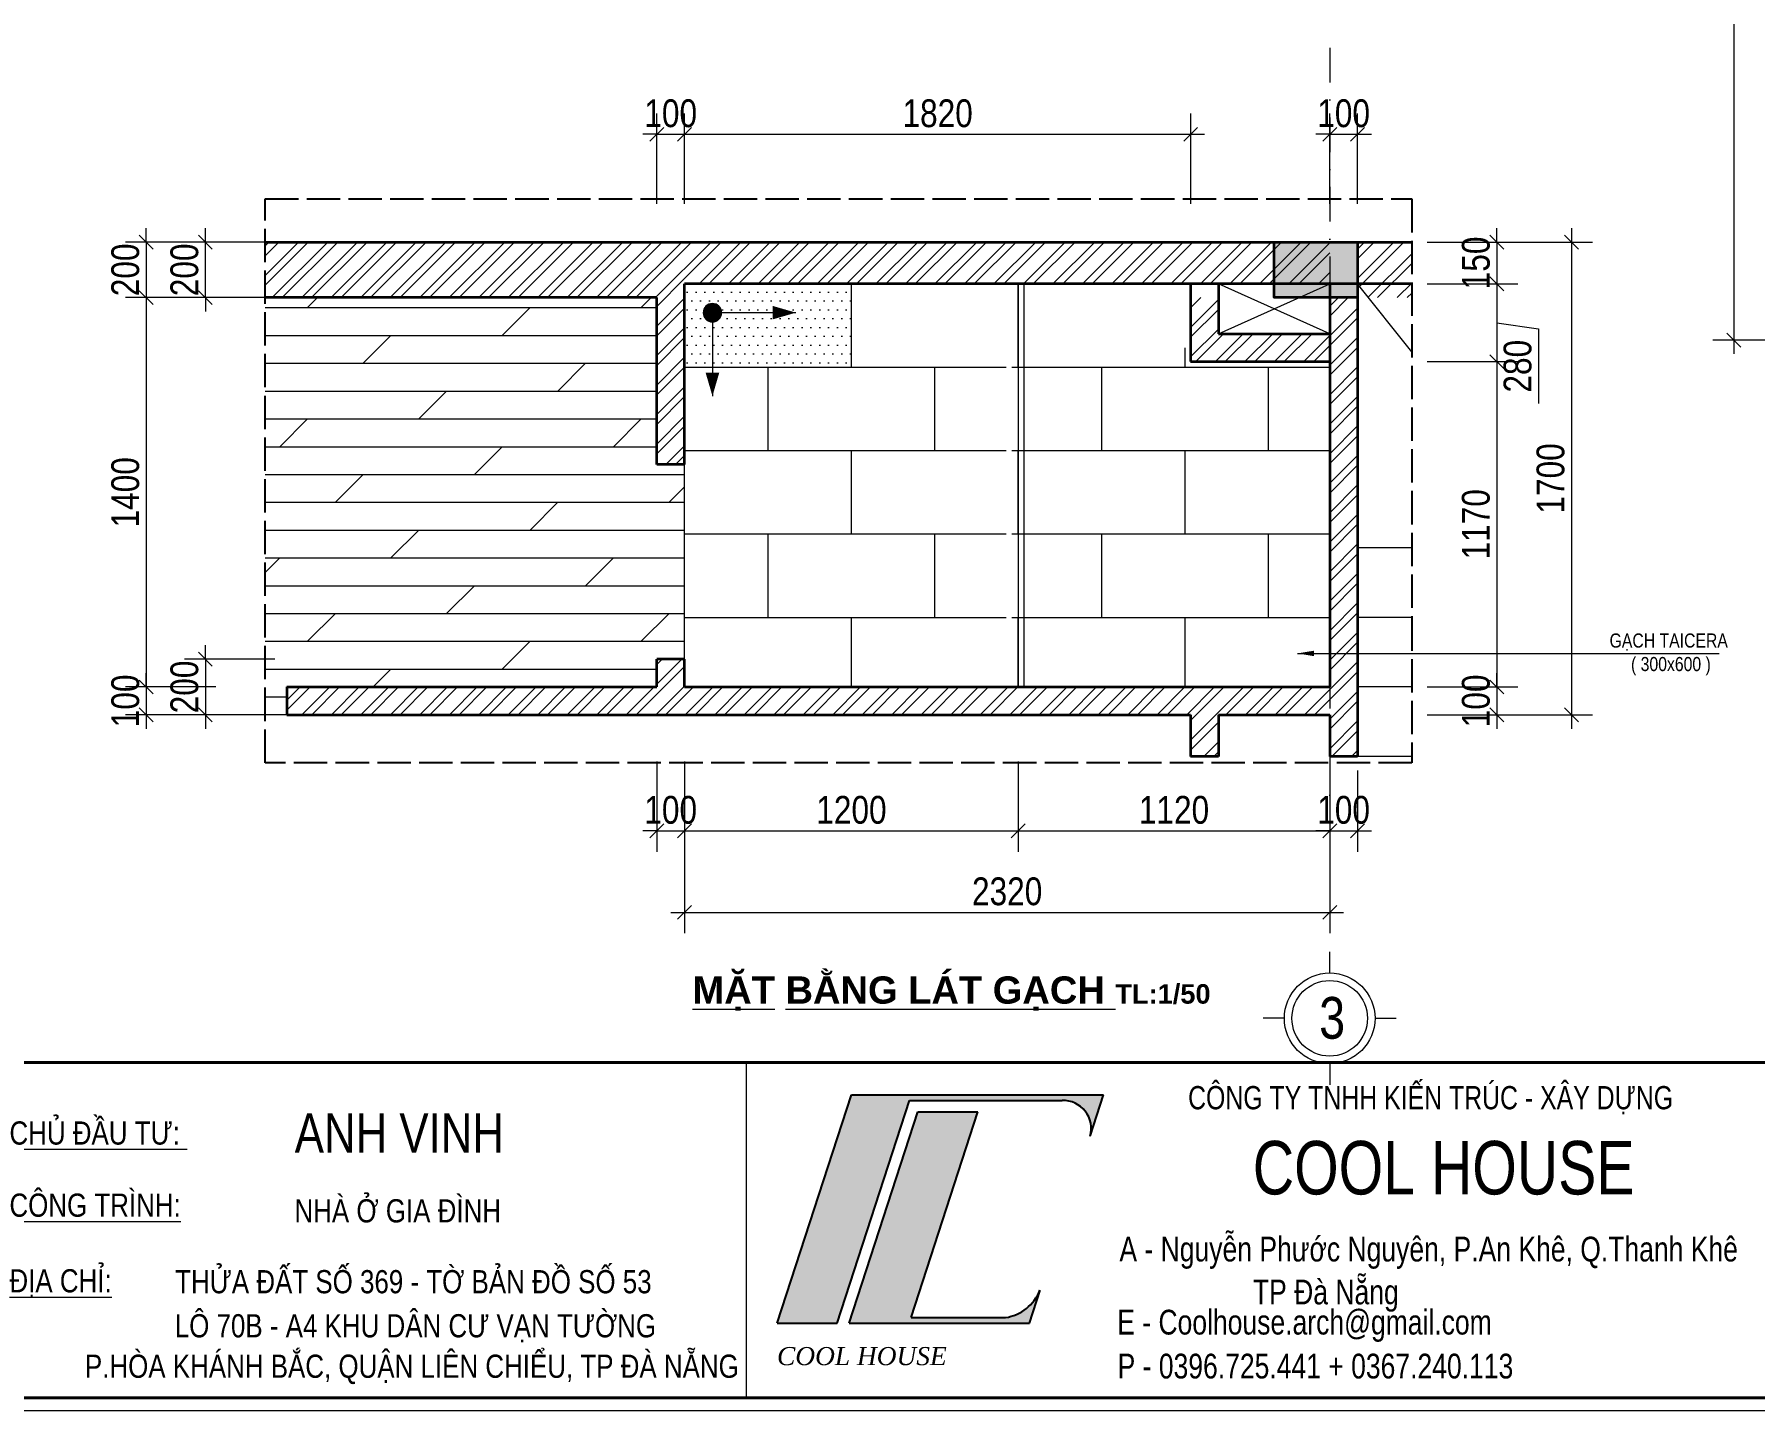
# Model space of a CAD drawing. Header units: inches. Extents: x 921646 to 2157952, y -92667 to 262089.
# Drawn here: x 1975868 to 1988241, y -8133 to 1765 of the extents above; entities that cross this region are included whole.
import ezdxf
from ezdxf.enums import TextEntityAlignment as Align

# ---------------------------------------------------------------- set-up
doc = ezdxf.new("R2010")
doc.units = ezdxf.units.IN
doc.header["$MEASUREMENT"] = 0
doc.linetypes.add('ACAD_ISO02W100', pattern=[15, 12, -3])
doc.linetypes.add('DASHDOT', pattern=[1, 0.5, -0.25, 0, -0.25])
doc.layers.get('0').update_dxf_attribs({"lineweight": 9})
doc.layers.get('DEFPOINTS').update_dxf_attribs({"lineweight": 9})
for name, color, linetype, lineweight in [('01-WALL', 10, 'Continuous', 35), ('04-TRUC', 40, 'DASHDOT', 9), ('09-DIMOUT', 251, 'Continuous', 9), ('12 LAT GACH', 46, 'Continuous', 13), ('13 TRICH DAN', 134, 'Continuous', 9), ('13-VATDUNG', 104, 'Continuous', 13), ('15 TEXT', 134, 'Continuous', 15), ('16 TRICH CHI TIET', 100, 'ACAD_ISO02W100', 25), ('Cp Net Dam 0.25', 4, 'Continuous', 25), ('Cp Net Manh 0.15', 8, 'Continuous', 15), ('Cp Net Thep 0.40', 2, 'Continuous', 40), ('Cp Text 0.15', 3, 'Continuous', 15), ('dim', 252, 'Continuous', 9), ('HATCH', 244, 'Continuous', 0)]:
    doc.layers.add(name, color=color, linetype=linetype, lineweight=lineweight)
doc.styles.add('CHU', font='arial.ttf')
doc.styles.add('IN', font='VHARIAL.TTF')
doc.styles.add('kt', font='VHELVCN.TTF')
doc.styles.add('Text', font='VKORIN.TTF')
doc.styles.add('tvsimil', font='tvsimli.shx', dxfattribs={"width": 0.85})
doc.styles.add('VHELVEN', font='VHELVEN.TTF')
doc.styles.add('VNI-HELVE', font='VHELVEB.TTF', dxfattribs={"width": 0.8})
doc.dimstyles.new('50c', dxfattribs={"dimtxt": 200, "dimasz": 100, "dimexe": 150, "dimexo": 100, "dimgap": 50, "dimtad": 1, "dimdec": 0, "dimlfac": 0.5, "dimrnd": 1, "dimzin": 0, "dimdsep": 32, "dimtxsty": 'tvsimil', "dimblk": 'OBLIQUE', "dimcen": -0.09, "dimdle": 100, "dimclrd": 15, "dimclre": 15, "dimclrt": 3, "dimadec": 0, "dimazin": 0, "dimtfac": 1, "dimtdec": 0, "dimtix": 1, "dimtmove": 1, "dimatfit": 3, "dimfxl": 500, "dimfxlon": 1, "dimtolj": 1, "dimtzin": 0, "dimlwd": 13, "dimlwe": 13, "dimarcsym": 0})
doc.dimstyles.new('VJC100', dxfattribs={"dimscale": 1.2, "dimtxt": 200, "dimasz": 100, "dimexe": 100, "dimexo": 0, "dimgap": 60, "dimtad": 1, "dimdec": 0, "dimlfac": -1, "dimzin": 9, "dimdsep": 46, "dimtxsty": 'CHU', "dimblk": 'ARCHTICK', "dimcen": 0.9, "dimdle": 100, "dimclrd": 251, "dimclre": 251, "dimclrt": 3, "dimadec": 0, "dimazin": 0, "dimtfac": 1, "dimtdec": 0, "dimtix": 1, "dimtmove": 2, "dimatfit": 3, "dimfxl": 500, "dimtolj": 1, "dimtzin": 0, "dimlwd": 13, "dimlwe": 9, "dimarcsym": 0})

# ---------------------------------------------------------------- blocks, each defined once
blk = doc.blocks.new('Khung Ht dep')
at = {"layer": 'HATCH'}
h = blk.add_hatch(color=256, dxfattribs=at)
h.dxf.hatch_style = 1
h.paths.add_polyline_path([(9412, 2369), (9878, 2369), (10440, 4098), (11626, 4098, -0.508984), (11842, 3821), (11946, 4142), (9989, 4142)])
h.paths.add_polyline_path([(9972, 2369), (11370, 2369), (11453, 2625, -0.262638), (11186, 2413), (10452, 2413), (10971, 4009), (10505, 4009)], flags=17)
blk.add_line((9173, 4392), (9173, 1792))
at = {"layer": 'Cp Net Dam 0.25'}
for p, q in [((9412, 2369), (9989, 4142)), ((9989, 4142), (11946, 4142)), ((11842, 3821), (11946, 4142)), ((9878, 2369), (10440, 4098)), ((9972, 2369), (10505, 4009)), ((10440, 4098), (11626, 4098)), ((10452, 2413), (10971, 4009)), ((10505, 4009), (10971, 4009)), ((11370, 2369), (11453, 2625)), ((10452, 2413), (11186, 2413)), ((9412, 2369), (9878, 2369)), ((9972, 2369), (11370, 2369))]:
    blk.add_line(p, q, dxfattribs=at)
for centre, radius, start, end in [((11633, 3881), 217, 344.0217, 91.9232), ((11131, 2756), 347, 278.9949, 337.8578)]:
    blk.add_arc(centre, radius, start, end, dxfattribs=at)
at = {"layer": 'Cp Net Thep 0.40', "color": 106}
blk.add_line((3162, 4392), (30380, 4392), dxfattribs=at)
at = {"layer": 'Cp Net Thep 0.40', "color": 106, "flags": 128}
blk.add_lwpolyline([(30380, 21415), (30380, 1792), (3162, 1792), (3162, 21415)], close=True, dxfattribs=at)
at = {"layer": 'DEFPOINTS', "ltscale": 100}
blk.add_lwpolyline([(30430, 1692), (30430, 21515), (1912, 21515), (1912, 1692)], close=True, dxfattribs=at)
at = {"layer": 'Cp Net Manh 0.15', "insert": (9412, 2185), "char_height": 140.72, "width": 1957.54, "attachment_point": 1, "rotation": 359.9996, "style": 'kt'}
blk.add_mtext('\\pxqd;{\\fTimes New Roman|b0|i1|c0|p18;COOL HOUSE}', dxfattribs=at)
at = {"layer": 'Cp Text 0.15', "color": 8, "style": 'Text', "width": 0.8}
for s, height, p in [('COÂNG TY TNHH KIEÁN TRUÙC - XAÂY DÖÏNG', 180.23, (12602, 4030)), ('COOL HOUSE', 415.3, (13104, 3369)), ('A - Nguyeãn Phöôùc Nguyeân, P.An Kheâ, Q.Thanh Kheâ', 192.25, (12069, 2849)), ('TP Ñaø Naüng', 192.25, (13105, 2516)), ('E - Coolhouse.arch@gmail.com', 192.25, (12052, 2282)), ('P - 0396.725.441 + 0367.240.113', 192.25, (12055, 1941))]:
    blk.add_text(s, height=height, dxfattribs=at).set_placement(p)
at = {"layer": 'Cp Text 0.15', "color": 7, "ltscale": 100, "style": 'IN', "width": 0.8}
for s, height, p in [('%%uchñ ®Çu t\xad: ', 180, (3455, 3756)), ('ANH VINH', 304.2, (5669, 3694, -32416)), ('%%Uc«ng tr×nh:', 180, (3455, 3196)), ('nhµ ë gia ®×nh', 180, (5667, 3152, -32416)), ('%%U®Þa chØ:', 180, (3455, 2609)), ('thöa ®Êt sè 369 - tê b¶n ®å sè 53', 180, (4741, 2602, -32416)), ('l« 70b - a4 khu d©n c\xad v¹n t\xadêng ', 180, (4738, 2260, -32416)), ('p.hßa kh¸nh b¾c, quËn liªn chiÓu, tp ®µ n½ng', 180, (4041, 1946, -32416))]:
    blk.add_text(s, height=height, dxfattribs=at).set_placement(p)
blk = doc.blocks.new('DDDD')
at = {"layer": '09-DIMOUT'}
h = blk.add_hatch(color=256, dxfattribs=at)
h.dxf.hatch_style = 1
h.paths.add_polyline_path([(1648737.6, 63343.1), (1649037.6, 63343.1), (1649037.6, 63543.1), (1648737.6, 63543.1)])
at = {"layer": '01-WALL'}
blk.add_lwpolyline([(1648737.6, 63343.1), (1649037.6, 63343.1), (1649037.6, 63543.1), (1648737.6, 63543.1)], close=True, dxfattribs=at)
blk = doc.blocks.new('A$C788F0ACE')
at = {"layer": 'Cp Net Manh 0.15', "linetype": 'Continuous'}
for p, q in [((0, 300), (0, 440)), ((-300, 0), (-440, 0)), ((300, 0), (440, 0)), ((0, -300), (0, -440))]:
    blk.add_line(p, q, dxfattribs=at)
for radius in [300, 250]:
    blk.add_circle((0, 0), radius, dxfattribs=at)
at = {"layer": 'Cp Text 0.15', "color": 7, "linetype": 'Continuous', "style": 'VHELVEN'}
blk.add_attdef('TRUC', text='', height=280, dxfattribs=at).set_placement((94, 1), align=Align.MIDDLE_CENTER)
blk = doc.blocks.new('_Oblique')
at = {"color": 0, "linetype": 'ByBlock', "lineweight": -2}
blk.add_line((-0.5, -0.5), (0.5, 0.5), dxfattribs=at)
blk = doc.blocks.new('*D681')
at = {"layer": '09-DIMOUT', "color": 15, "linetype": 'Continuous', "lineweight": 13, "transparency": 16777216}
for p, q in [((1980345, 547), (1980345, 1197)), ((1980545, 547), (1980545, 1197)), ((1980345, 1047), (1980245, 1047)), ((1980345, 1047), (1980545, 1047)), ((1980545, 1047), (1980645, 1047))]:
    blk.add_line(p, q, dxfattribs=at)
at = {"layer": 'DEFPOINTS', "color": 0, "transparency": 16777216}
for p in [(1980545, 1047), (1980545, -28), (1980345, -128)]:
    blk.add_point(p, dxfattribs=at)
at = {"layer": '09-DIMOUT', "color": 15, "lineweight": 13, "transparency": 16777216, "xscale": 100, "yscale": 100, "zscale": 100}
blk.add_blockref('_Oblique', (1980345, 1047), dxfattribs=at)
at = {"layer": '09-DIMOUT', "color": 15, "lineweight": 13, "transparency": 16777216, "xscale": 100, "yscale": 100, "zscale": 100, "rotation": 180}
blk.add_blockref('_Oblique', (1980545, 1047), dxfattribs=at)
at = {"layer": '09-DIMOUT', "color": 3, "transparency": 16777216, "insert": (1980445, 1197), "char_height": 200, "attachment_point": 5, "style": 'tvsimil'}
blk.add_mtext('\\A1;100', dxfattribs=at)
blk = doc.blocks.new('*D682')
at = {"layer": '09-DIMOUT', "color": 15, "linetype": 'Continuous', "lineweight": 13, "transparency": 16777216}
for p, q in [((1985185, 547), (1985185, 1197)), ((1985385, 547), (1985385, 1197)), ((1985185, 1047), (1985085, 1047)), ((1985185, 1047), (1985385, 1047)), ((1985385, 1047), (1985485, 1047))]:
    blk.add_line(p, q, dxfattribs=at)
at = {"layer": 'DEFPOINTS', "color": 0, "transparency": 16777216}
for p in [(1985385, 1047), (1985185, -28), (1985385, -28)]:
    blk.add_point(p, dxfattribs=at)
at = {"layer": '09-DIMOUT', "color": 15, "lineweight": 13, "transparency": 16777216, "xscale": 100, "yscale": 100, "zscale": 100}
blk.add_blockref('_Oblique', (1985185, 1047), dxfattribs=at)
at = {"layer": '09-DIMOUT', "color": 15, "lineweight": 13, "transparency": 16777216, "xscale": 100, "yscale": 100, "zscale": 100, "rotation": 180}
blk.add_blockref('_Oblique', (1985385, 1047), dxfattribs=at)
at = {"layer": '09-DIMOUT', "color": 3, "transparency": 16777216, "insert": (1985285, 1197), "char_height": 200, "attachment_point": 5, "style": 'tvsimil'}
blk.add_mtext('\\A1;100', dxfattribs=at)
blk = doc.blocks.new('*D670')
at = {"layer": '09-DIMOUT', "color": 15, "linetype": 'Continuous', "lineweight": 13, "transparency": 16777216}
for p, q in [((1980345, -3463), (1980345, -4113)), ((1980545, -3463), (1980545, -4113)), ((1980345, -3963), (1980245, -3963)), ((1980345, -3963), (1980545, -3963)), ((1980545, -3963), (1980645, -3963))]:
    blk.add_line(p, q, dxfattribs=at)
at = {"layer": 'DEFPOINTS', "color": 0, "transparency": 16777216}
for p in [(1980345, -2928), (1980545, -2928), (1980545, -3963)]:
    blk.add_point(p, dxfattribs=at)
at = {"layer": '09-DIMOUT', "color": 15, "lineweight": 13, "transparency": 16777216, "xscale": 100, "yscale": 100, "zscale": 100}
blk.add_blockref('_Oblique', (1980345, -3963), dxfattribs=at)
at = {"layer": '09-DIMOUT', "color": 15, "lineweight": 13, "transparency": 16777216, "xscale": 100, "yscale": 100, "zscale": 100, "rotation": 180}
blk.add_blockref('_Oblique', (1980545, -3963), dxfattribs=at)
at = {"layer": '09-DIMOUT', "color": 3, "transparency": 16777216, "insert": (1980445, -3813), "char_height": 200, "attachment_point": 5, "style": 'tvsimil'}
blk.add_mtext('\\A1;100', dxfattribs=at)
blk = doc.blocks.new('*D671')
at = {"layer": '09-DIMOUT', "color": 15, "linetype": 'Continuous', "lineweight": 13, "transparency": 16777216}
for p, q in [((1980545, -3463), (1980545, -4113)), ((1982945, -3463), (1982945, -4113)), ((1980445, -3963), (1983045, -3963))]:
    blk.add_line(p, q, dxfattribs=at)
at = {"layer": 'DEFPOINTS', "color": 0, "transparency": 16777216}
for p in [(1980545, -2928), (1982945, -2928), (1982945, -3963)]:
    blk.add_point(p, dxfattribs=at)
at = {"layer": '09-DIMOUT', "color": 15, "lineweight": 13, "transparency": 16777216, "xscale": 100, "yscale": 100, "zscale": 100, "rotation": 180}
blk.add_blockref('_Oblique', (1980545, -3963), dxfattribs=at)
at = {"layer": '09-DIMOUT', "color": 15, "lineweight": 13, "transparency": 16777216, "xscale": 100, "yscale": 100, "zscale": 100}
blk.add_blockref('_Oblique', (1982945, -3963), dxfattribs=at)
at = {"layer": '09-DIMOUT', "color": 3, "transparency": 16777216, "insert": (1981745, -3813), "char_height": 200, "attachment_point": 5, "style": 'tvsimil'}
blk.add_mtext('\\A1;1200', dxfattribs=at)
blk = doc.blocks.new('*D672')
at = {"layer": '09-DIMOUT', "color": 15, "linetype": 'Continuous', "lineweight": 13, "transparency": 16777216}
for p, q in [((1982945, -3463), (1982945, -4113)), ((1985185, -3463), (1985185, -4113)), ((1982845, -3963), (1985285, -3963))]:
    blk.add_line(p, q, dxfattribs=at)
at = {"layer": 'DEFPOINTS', "color": 0, "transparency": 16777216}
for p in [(1982945, -2928), (1985185, -2928), (1985185, -3963)]:
    blk.add_point(p, dxfattribs=at)
at = {"layer": '09-DIMOUT', "color": 15, "lineweight": 13, "transparency": 16777216, "xscale": 100, "yscale": 100, "zscale": 100, "rotation": 180}
blk.add_blockref('_Oblique', (1982945, -3963), dxfattribs=at)
at = {"layer": '09-DIMOUT', "color": 15, "lineweight": 13, "transparency": 16777216, "xscale": 100, "yscale": 100, "zscale": 100}
blk.add_blockref('_Oblique', (1985185, -3963), dxfattribs=at)
at = {"layer": '09-DIMOUT', "color": 3, "transparency": 16777216, "insert": (1984065, -3813), "char_height": 200, "attachment_point": 5, "style": 'tvsimil'}
blk.add_mtext('\\A1;1120', dxfattribs=at)
blk = doc.blocks.new('*D673')
at = {"layer": '09-DIMOUT', "color": 15, "linetype": 'Continuous', "lineweight": 13, "transparency": 16777216}
for p, q in [((1985185, -3463), (1985185, -4113)), ((1985385, -3528), (1985385, -4113)), ((1985185, -3963), (1985085, -3963)), ((1985185, -3963), (1985385, -3963)), ((1985385, -3963), (1985485, -3963))]:
    blk.add_line(p, q, dxfattribs=at)
at = {"layer": 'DEFPOINTS', "color": 0, "transparency": 16777216}
for p in [(1985185, -2928), (1985385, -3428), (1985385, -3963)]:
    blk.add_point(p, dxfattribs=at)
at = {"layer": '09-DIMOUT', "color": 15, "lineweight": 13, "transparency": 16777216, "xscale": 100, "yscale": 100, "zscale": 100}
blk.add_blockref('_Oblique', (1985185, -3963), dxfattribs=at)
at = {"layer": '09-DIMOUT', "color": 15, "lineweight": 13, "transparency": 16777216, "xscale": 100, "yscale": 100, "zscale": 100, "rotation": 180}
blk.add_blockref('_Oblique', (1985385, -3963), dxfattribs=at)
at = {"layer": '09-DIMOUT', "color": 3, "transparency": 16777216, "insert": (1985285, -3813), "char_height": 200, "attachment_point": 5, "style": 'tvsimil'}
blk.add_mtext('\\A1;100', dxfattribs=at)
blk = doc.blocks.new('*D674')
at = {"layer": '09-DIMOUT', "color": 15, "linetype": 'Continuous', "lineweight": 13, "transparency": 16777216}
for p, q in [((1977098, 272), (1977098, 372)), ((1977598, 272), (1976948, 272)), ((1977098, -128), (1977098, 272)), ((1977598, -128), (1976948, -128)), ((1977098, -128), (1977098, -228))]:
    blk.add_line(p, q, dxfattribs=at)
at = {"layer": 'DEFPOINTS', "color": 0, "transparency": 16777216}
for p in [(1977098, 272), (1978161, 272), (1980345, -128)]:
    blk.add_point(p, dxfattribs=at)
at = {"layer": '09-DIMOUT', "color": 15, "lineweight": 13, "transparency": 16777216, "xscale": 100, "yscale": 100, "zscale": 100}
for p, rotation in [((1977098, 272), 270), ((1977098, -128), 90)]:
    blk.add_blockref('_Oblique', p, dxfattribs=dict(at, rotation=rotation))
at = {"layer": '09-DIMOUT', "color": 3, "transparency": 16777216, "insert": (1976948, 72), "char_height": 200, "attachment_point": 5, "rotation": 90, "style": 'tvsimil'}
blk.add_mtext('\\A1;200', dxfattribs=at)
blk = doc.blocks.new('*D675')
at = {"layer": '09-DIMOUT', "color": 15, "linetype": 'Continuous', "lineweight": 13, "transparency": 16777216}
for p, q in [((1977098, -2728), (1977098, -2628)), ((1977598, -2728), (1976948, -2728)), ((1977098, -2728), (1977098, -3128)), ((1977585, -3128), (1976948, -3128)), ((1977098, -3128), (1977098, -3228))]:
    blk.add_line(p, q, dxfattribs=at)
at = {"layer": 'DEFPOINTS', "color": 0, "transparency": 16777216}
for p in [(1980545, -2728), (1977098, -3128), (1977685, -3128)]:
    blk.add_point(p, dxfattribs=at)
at = {"layer": '09-DIMOUT', "color": 15, "lineweight": 13, "transparency": 16777216, "xscale": 100, "yscale": 100, "zscale": 100}
for p, rotation in [((1977098, -2728), 270), ((1977098, -3128), 90)]:
    blk.add_blockref('_Oblique', p, dxfattribs=dict(at, rotation=rotation))
at = {"layer": '09-DIMOUT', "color": 3, "transparency": 16777216, "insert": (1976948, -2928), "char_height": 200, "attachment_point": 5, "rotation": 90, "style": 'tvsimil'}
blk.add_mtext('\\A1;200', dxfattribs=at)
blk = doc.blocks.new('*D676')
at = {"layer": '09-DIMOUT', "color": 15, "linetype": 'Continuous', "lineweight": 13, "transparency": 16777216}
for p, q in [((1976673, 272), (1976673, 372)), ((1977173, 272), (1976523, 272)), ((1976673, 272), (1976673, -128)), ((1977173, -128), (1976523, -128)), ((1976673, -128), (1976673, -228))]:
    blk.add_line(p, q, dxfattribs=at)
at = {"layer": 'DEFPOINTS', "color": 0, "transparency": 16777216}
for p in [(1977527, 272), (1976673, -128), (1977527, -128)]:
    blk.add_point(p, dxfattribs=at)
at = {"layer": '09-DIMOUT', "color": 15, "lineweight": 13, "transparency": 16777216, "xscale": 100, "yscale": 100, "zscale": 100}
for p, rotation in [((1976673, 272), 270), ((1976673, -128), 90)]:
    blk.add_blockref('_Oblique', p, dxfattribs=dict(at, rotation=rotation))
at = {"layer": '09-DIMOUT', "color": 3, "transparency": 16777216, "insert": (1976523, 72), "char_height": 200, "attachment_point": 5, "rotation": 90, "style": 'tvsimil'}
blk.add_mtext('\\A1;200', dxfattribs=at)
blk = doc.blocks.new('*D677')
at = {"layer": '09-DIMOUT', "color": 15, "linetype": 'Continuous', "lineweight": 13, "transparency": 16777216}
for p, q in [((1976673, -28), (1976673, -3028)), ((1977173, -128), (1976523, -128)), ((1977173, -2928), (1976523, -2928))]:
    blk.add_line(p, q, dxfattribs=at)
at = {"layer": 'DEFPOINTS', "color": 0, "transparency": 16777216}
for p in [(1977527, -128), (1976673, -2928), (1977685, -2928)]:
    blk.add_point(p, dxfattribs=at)
at = {"layer": '09-DIMOUT', "color": 15, "lineweight": 13, "transparency": 16777216, "xscale": 100, "yscale": 100, "zscale": 100}
for p, rotation in [((1976673, -128), 90), ((1976673, -2928), 270)]:
    blk.add_blockref('_Oblique', p, dxfattribs=dict(at, rotation=rotation))
at = {"layer": '09-DIMOUT', "color": 3, "transparency": 16777216, "insert": (1976523, -1528), "char_height": 200, "attachment_point": 5, "rotation": 90, "style": 'tvsimil'}
blk.add_mtext('\\A1;1400', dxfattribs=at)
blk = doc.blocks.new('*D678')
at = {"layer": '09-DIMOUT', "color": 15, "linetype": 'Continuous', "lineweight": 13, "transparency": 16777216}
for p, q in [((1976673, -2928), (1976673, -2828)), ((1977173, -2928), (1976523, -2928)), ((1976673, -2928), (1976673, -3128)), ((1977173, -3128), (1976523, -3128)), ((1976673, -3128), (1976673, -3228))]:
    blk.add_line(p, q, dxfattribs=at)
at = {"layer": 'DEFPOINTS', "color": 0, "transparency": 16777216}
for p in [(1977685, -2928), (1976673, -3128), (1977685, -3128)]:
    blk.add_point(p, dxfattribs=at)
at = {"layer": '09-DIMOUT', "color": 15, "lineweight": 13, "transparency": 16777216, "xscale": 100, "yscale": 100, "zscale": 100}
for p, rotation in [((1976673, -2928), 270), ((1976673, -3128), 90)]:
    blk.add_blockref('_Oblique', p, dxfattribs=dict(at, rotation=rotation))
at = {"layer": '09-DIMOUT', "color": 3, "transparency": 16777216, "insert": (1976523, -3028), "char_height": 200, "attachment_point": 5, "rotation": 90, "style": 'tvsimil'}
blk.add_mtext('\\A1;100', dxfattribs=at)
blk = doc.blocks.new('*D679')
at = {"layer": '09-DIMOUT', "color": 15, "linetype": 'Continuous', "lineweight": 13, "transparency": 16777216}
for p, q in [((1986387, 272), (1986387, 372)), ((1985887, 272), (1986537, 272)), ((1986387, 272), (1986387, -28)), ((1985887, -28), (1986537, -28)), ((1986387, -28), (1986387, -128))]:
    blk.add_line(p, q, dxfattribs=at)
at = {"layer": 'DEFPOINTS', "color": 0, "transparency": 16777216}
for p in [(1985775, 272), (1985775, -28), (1986387, -28)]:
    blk.add_point(p, dxfattribs=at)
at = {"layer": '09-DIMOUT', "color": 15, "lineweight": 13, "transparency": 16777216, "xscale": 100, "yscale": 100, "zscale": 100}
for p, rotation in [((1986387, 272), 270), ((1986387, -28), 90)]:
    blk.add_blockref('_Oblique', p, dxfattribs=dict(at, rotation=rotation))
at = {"layer": '09-DIMOUT', "color": 3, "transparency": 16777216, "insert": (1986237, 122), "char_height": 200, "attachment_point": 5, "rotation": 90, "style": 'tvsimil'}
blk.add_mtext('\\A1;150', dxfattribs=at)
blk = doc.blocks.new('*D680')
at = {"layer": '09-DIMOUT', "color": 15, "linetype": 'Continuous', "lineweight": 13, "transparency": 16777216}
for p, q in [((1986387, 72), (1986387, -688)), ((1985887, -28), (1986537, -28)), ((1986387, -308), (1986687, -352)), ((1986687, -352), (1986687, -889)), ((1985887, -588), (1986537, -588))]:
    blk.add_line(p, q, dxfattribs=at)
at = {"layer": 'DEFPOINTS', "color": 0, "transparency": 16777216}
for p in [(1985775, -28), (1985185, -588), (1986387, -588)]:
    blk.add_point(p, dxfattribs=at)
at = {"layer": '09-DIMOUT', "color": 15, "lineweight": 13, "transparency": 16777216, "xscale": 100, "yscale": 100, "zscale": 100}
for p, rotation in [((1986387, -28), 90), ((1986387, -588), 270)]:
    blk.add_blockref('_Oblique', p, dxfattribs=dict(at, rotation=rotation))
at = {"layer": '09-DIMOUT', "color": 3, "transparency": 16777216, "insert": (1986537, -621), "char_height": 200, "attachment_point": 5, "rotation": 90, "style": 'tvsimil'}
blk.add_mtext('\\A1;280', dxfattribs=at)
blk = doc.blocks.new('*D683')
at = {"layer": '09-DIMOUT', "color": 15, "linetype": 'Continuous', "lineweight": 13, "transparency": 16777216}
for p, q in [((1980545, -4049), (1980545, -4699)), ((1985185, -4049), (1985185, -4699)), ((1980445, -4549), (1985285, -4549))]:
    blk.add_line(p, q, dxfattribs=at)
at = {"layer": 'DEFPOINTS', "color": 0, "transparency": 16777216}
for p in [(1980545, -2828), (1985185, -2928), (1985185, -4549)]:
    blk.add_point(p, dxfattribs=at)
at = {"layer": '09-DIMOUT', "color": 15, "lineweight": 13, "transparency": 16777216, "xscale": 100, "yscale": 100, "zscale": 100, "rotation": 180}
blk.add_blockref('_Oblique', (1980545, -4549), dxfattribs=at)
at = {"layer": '09-DIMOUT', "color": 15, "lineweight": 13, "transparency": 16777216, "xscale": 100, "yscale": 100, "zscale": 100}
blk.add_blockref('_Oblique', (1985185, -4549), dxfattribs=at)
at = {"layer": '09-DIMOUT', "color": 3, "transparency": 16777216, "insert": (1982865, -4399), "char_height": 200, "attachment_point": 5, "style": 'tvsimil'}
blk.add_mtext('\\A1;2320', dxfattribs=at)
blk = doc.blocks.new('*D684')
at = {"layer": '09-DIMOUT', "color": 15, "linetype": 'Continuous', "lineweight": 13, "transparency": 16777216}
for p, q in [((1980545, 547), (1980545, 1197)), ((1984185, 547), (1984185, 1197)), ((1980445, 1047), (1984285, 1047))]:
    blk.add_line(p, q, dxfattribs=at)
at = {"layer": 'DEFPOINTS', "color": 0, "transparency": 16777216}
for p in [(1984185, 1047), (1980545, -28), (1984185, -28)]:
    blk.add_point(p, dxfattribs=at)
at = {"layer": '09-DIMOUT', "color": 15, "lineweight": 13, "transparency": 16777216, "xscale": 100, "yscale": 100, "zscale": 100, "rotation": 180}
blk.add_blockref('_Oblique', (1980545, 1047), dxfattribs=at)
at = {"layer": '09-DIMOUT', "color": 15, "lineweight": 13, "transparency": 16777216, "xscale": 100, "yscale": 100, "zscale": 100}
blk.add_blockref('_Oblique', (1984185, 1047), dxfattribs=at)
at = {"layer": '09-DIMOUT', "color": 3, "transparency": 16777216, "insert": (1982365, 1197), "char_height": 200, "attachment_point": 5, "style": 'tvsimil'}
blk.add_mtext('\\A1;1820', dxfattribs=at)
blk = doc.blocks.new('*D685')
at = {"layer": '09-DIMOUT', "color": 15, "linetype": 'Continuous', "lineweight": 13, "transparency": 16777216}
for p, q in [((1986387, -488), (1986387, -3028)), ((1985887, -588), (1986537, -588)), ((1985887, -2928), (1986537, -2928))]:
    blk.add_line(p, q, dxfattribs=at)
at = {"layer": 'DEFPOINTS', "color": 0, "transparency": 16777216}
for p in [(1985185, -588), (1985185, -2928), (1986387, -2928)]:
    blk.add_point(p, dxfattribs=at)
at = {"layer": '09-DIMOUT', "color": 15, "lineweight": 13, "transparency": 16777216, "xscale": 100, "yscale": 100, "zscale": 100}
for p, rotation in [((1986387, -588), 90), ((1986387, -2928), 270)]:
    blk.add_blockref('_Oblique', p, dxfattribs=dict(at, rotation=rotation))
at = {"layer": '09-DIMOUT', "color": 3, "transparency": 16777216, "insert": (1986237, -1758), "char_height": 200, "attachment_point": 5, "rotation": 90, "style": 'tvsimil'}
blk.add_mtext('\\A1;1170', dxfattribs=at)
blk = doc.blocks.new('*D686')
at = {"layer": '09-DIMOUT', "color": 15, "linetype": 'Continuous', "lineweight": 13, "transparency": 16777216}
for p, q in [((1986924, 372), (1986924, -3228)), ((1986424, 272), (1987074, 272)), ((1986424, -3128), (1987074, -3128))]:
    blk.add_line(p, q, dxfattribs=at)
at = {"layer": 'DEFPOINTS', "color": 0, "transparency": 16777216}
for p in [(1985775, 272), (1985185, -3128), (1986924, -3128)]:
    blk.add_point(p, dxfattribs=at)
at = {"layer": '09-DIMOUT', "color": 15, "lineweight": 13, "transparency": 16777216, "xscale": 100, "yscale": 100, "zscale": 100}
for p, rotation in [((1986924, 272), 90), ((1986924, -3128), 270)]:
    blk.add_blockref('_Oblique', p, dxfattribs=dict(at, rotation=rotation))
at = {"layer": '09-DIMOUT', "color": 3, "transparency": 16777216, "insert": (1986774, -1428), "char_height": 200, "attachment_point": 5, "rotation": 90, "style": 'tvsimil'}
blk.add_mtext('\\A1;1700', dxfattribs=at)
blk = doc.blocks.new('*D687')
at = {"layer": '09-DIMOUT', "color": 15, "linetype": 'Continuous', "lineweight": 13, "transparency": 16777216}
for p, q in [((1986387, -2928), (1986387, -2828)), ((1985887, -2928), (1986537, -2928)), ((1986387, -2928), (1986387, -3128)), ((1985887, -3128), (1986537, -3128)), ((1986387, -3128), (1986387, -3228))]:
    blk.add_line(p, q, dxfattribs=at)
at = {"layer": 'DEFPOINTS', "color": 0, "transparency": 16777216}
for p in [(1985185, -2928), (1985185, -3128), (1986387, -3128)]:
    blk.add_point(p, dxfattribs=at)
at = {"layer": '09-DIMOUT', "color": 15, "lineweight": 13, "transparency": 16777216, "xscale": 100, "yscale": 100, "zscale": 100}
for p, rotation in [((1986387, -2928), 270), ((1986387, -3128), 90)]:
    blk.add_blockref('_Oblique', p, dxfattribs=dict(at, rotation=rotation))
at = {"layer": '09-DIMOUT', "color": 3, "transparency": 16777216, "insert": (1986237, -3028), "char_height": 200, "attachment_point": 5, "rotation": 90, "style": 'tvsimil'}
blk.add_mtext('\\A1;100', dxfattribs=at)
blk = doc.blocks.new('*D706')
at = {"layer": '09-DIMOUT', "color": 15, "linetype": 'Continuous', "lineweight": 13, "transparency": 16777216}
for p, q in [((1988091, 6867), (1988091, -533)), ((1988591, 6767), (1987941, 6767)), ((1988591, -433), (1987941, -433))]:
    blk.add_line(p, q, dxfattribs=at)
at = {"layer": 'DEFPOINTS', "color": 0, "transparency": 16777216}
for p in [(1989718, 6767), (1988091, -433), (1989718, -433)]:
    blk.add_point(p, dxfattribs=at)
at = {"layer": '09-DIMOUT', "color": 15, "lineweight": 13, "transparency": 16777216, "xscale": 100, "yscale": 100, "zscale": 100}
for p, rotation in [((1988091, 6767), 90), ((1988091, -433), 270)]:
    blk.add_blockref('_Oblique', p, dxfattribs=dict(at, rotation=rotation))
at = {"layer": '09-DIMOUT', "color": 3, "transparency": 16777216, "insert": (1987941, 3167), "char_height": 200, "attachment_point": 5, "rotation": 90, "style": 'tvsimil'}
blk.add_mtext('\\A1;3600', dxfattribs=at)
blk = doc.blocks.new('_ArchTick')
at = {"layer": 'dim', "const_width": 0.15}
blk.add_lwpolyline([(0.2, 0.2), (-0.2, -0.2)], dxfattribs=at)
blk = doc.blocks.new('*U106')
at = {"layer": '12 LAT GACH'}
h = blk.add_hatch(dxfattribs=at)
h.set_pattern_fill('DOTS', color=256, scale=20)
h.set_pattern_definition([(0, (12223.53, -19665.496), (15.875, 31.75), [0, -31.75])])
h.paths.add_polyline_path([(600, 300.1), (0, 300), (0, 0), (600, 0.1)])
blk.add_hatch(color=256, dxfattribs=at).paths.add_polyline_path([(133.4, 104.2, -1), (67.1, 104.2, -1)])
for p, q in [((100.3, 137.3), (100.3, 404.1)), ((133.4, 103.9), (400.2, 103.9))]:
    blk.add_line(p, q, dxfattribs=at)
for points in [[(100.3, 404.1, 0, 48.8, 0), (100.3, 320.2, 48.8, 48.8, 0)], [(400.2, 103.9, 0, 48.8, 0), (316.3, 103.9, 48.8, 48.8, 0)]]:
    blk.add_lwpolyline(points, format="xyseb", dxfattribs=at)
blk.add_lwpolyline([(0, 300), (600, 300), (600, 0), (0, 0)], close=True, dxfattribs=at)
blk.add_circle((100.3, 104.2), 33.1, dxfattribs=at)

msp = doc.modelspace()

# ---------------------------------------------------------------- hatches: boundary and pattern name
at = {"layer": '09-DIMOUT'}
h = msp.add_hatch(dxfattribs=at)
h.set_pattern_fill('ANSI32', color=256, scale=400)
h.paths.add_polyline_path([(1985184.7, 272), (1980544.7, 272), (1980544.7, -28), (1985184.7, -28)])
h.paths.add_polyline_path([(1980544.7, 272), (1977527.4, 272), (1977527.4, -128), (1980344.7, -128), (1980344.7, -1328), (1980544.7, -1328)])
h = msp.add_hatch(dxfattribs=at)
h.set_pattern_fill('ANSI32', color=256, scale=400)
h.set_pattern_definition([(45, (13232.78, -7375.3), (-106.066017, 106.066017), []), (45, (13303.49, -7375.3), (-106.066017, 106.066017), [])])
h.paths.add_polyline_path([(1985184.7, -2928), (1980544.7, -2928), (1980544.7, -2728), (1980344.7, -2728), (1980344.7, -2928), (1977684.7, -2928), (1977684.7, -3128), (1984184.7, -3128), (1984184.7, -3428), (1984384.7, -3428), (1984384.7, -3128), (1985184.7, -3128)])
h.paths.add_polyline_path([(1985384.7, -128), (1985184.7, -128), (1985184.7, -588), (1985184.7, -2198.8), (1985384.7, -2198.8)])
h.paths.add_polyline_path([(1985184.7, -388), (1984384.7, -388), (1984384.7, -128), (1984184.7, -128), (1984184.7, -588), (1985184.7, -588)])
h.paths.add_polyline_path([(1985384.7, -2198.8), (1985184.7, -2198.8), (1985184.7, -2928), (1985184.7, -3428), (1985384.7, -3428)])
h.paths.add_polyline_path([(1985775, 272), (1985384.7, 272), (1985384.7, -128), (1985775, -128)])
h.paths.add_polyline_path([(1980544.6, -728), (1980544.7, -728), (1980544.7, -128)])
at = {"layer": '12 LAT GACH'}
h = msp.add_hatch(dxfattribs=at)
h.set_pattern_fill('DOLMIT', color=256, scale=800)
h.set_pattern_definition([(0, (13232.78, 0), (0, 200), []), (45, (13232.8, 0), (-400, 400), [282.84271, -565.68542])])
h.paths.add_polyline_path([(1980544.7, -1328), (1980344.7, -1328), (1980344.7, -128), (1977527.4, -128), (1977527.4, -2198.8), (1980544.7, -2198.8)])
h.paths.add_polyline_path([(1980544.7, -2198.8), (1977527.4, -2198.8), (1977527.4, -3128), (1977684.7, -3128), (1977684.7, -2928), (1980344.7, -2928), (1980344.7, -2728), (1980544.7, -2728)])
at = {"layer": 'HATCH'}
h = msp.add_hatch(dxfattribs=at)
h.set_pattern_fill('AR-B816', color=256, scale=75)
h.set_pattern_definition([(0, (1980544.67, 571.97), (0, 600), []), (90, (1980544.67, 571.97), (-600, 600), [600, -600])])
h.paths.add_polyline_path([(1982858.2, -28), (1980544.7, -28), (1980544.7, -1228), (1980544.7, -2098.8), (1982858.2, -2098.8)])
h.paths.add_polyline_path([(1985184.7, -488), (1984098.2, -488), (1984098.2, -28), (1982898.2, -28), (1982898.2, -2098.8), (1985184.7, -2098.8)])
h.paths.add_polyline_path([(1985184.7, -2098.8), (1982898.2, -2098.8), (1982898.2, -2928), (1985184.7, -2928)])
h.paths.add_polyline_path([(1982858.2, -2098.8), (1980544.7, -2098.8), (1980544.7, -2628), (1980544.7, -2928), (1982858.2, -2928)])

# ---------------------------------------------------------------- linework, layer by layer
at = {"layer": '01-WALL'}
for p, q in [((1977527.4, 272), (1985775, 272)), ((1980544.7, -1328), (1980544.7, -28)), ((1985775, -28), (1980544.7, -28)), ((1984184.7, -28), (1984184.7, -588)), ((1984384.7, -28), (1984384.7, -388)), ((1984984.7, -28), (1984384.7, -28)), ((1985184.7, -28), (1985184.7, -2928)), ((1985184.7, -28), (1985184.7, -588)), ((1985384.7, -28), (1985384.7, -3428)), ((1980344.7, -128), (1977527.4, -128)), ((1980344.7, -1328), (1980344.7, -128)), ((1984384.7, -388), (1985184.7, -388)), ((1984184.7, -588), (1985184.7, -588)), ((1980544.7, -1328), (1980344.7, -1328)), ((1985384.7, -1928), (1985384.7, -3428)), ((1980344.7, -2928), (1980344.7, -2728)), ((1980544.7, -2728), (1980344.7, -2728)), ((1980544.7, -2928), (1980544.7, -2728)), ((1977684.7, -2928), (1980344.7, -2928)), ((1977684.7, -2928), (1977684.7, -3128)), ((1980544.7, -2928), (1985184.7, -2928)), ((1977684.7, -3128), (1984184.7, -3128)), ((1984184.7, -3128), (1984184.7, -3428)), ((1984384.7, -3128), (1985184.7, -3128)), ((1984384.7, -3128), (1984384.7, -3428)), ((1985184.7, -3128), (1985184.7, -3428)), ((1984384.7, -3428), (1984184.7, -3428)), ((1985384.7, -3428), (1985184.7, -3428))]:
    msp.add_line(p, q, dxfattribs=at)
at = {"layer": '04-TRUC', "ltscale": 500}
for p, q in [((1985184.7, 1669), (1985184.7, -3963.4)), ((1977527.4, 272), (1985775, 272))]:
    msp.add_line(p, q, dxfattribs=at)
at = {"layer": '09-DIMOUT'}
for p, q in [((1984384.7, -388), (1985184.7, -28)), ((1985184.7, -388), (1984384.7, -28)), ((1980544.7, -2728), (1980544.7, -1328)), ((1977684.7, -3128), (1977527.4, -3128))]:
    msp.add_line(p, q, dxfattribs=at)
at = {"layer": '13-VATDUNG'}
for p, q in [((1982944.7, -28), (1982944.7, -2928)), ((1982984.7, -28), (1982984.7, -2928)), ((1985775, -518.3), (1985384.7, -28)), ((1985775, -1928), (1985384.7, -1928)), ((1985775, -2428), (1985384.7, -2428)), ((1985775, -2928), (1985384.7, -2928)), ((1985775, -3428), (1985384.7, -3428))]:
    msp.add_line(p, q, dxfattribs=at)
at = {"layer": '16 TRICH CHI TIET', "ltscale": 20}
msp.add_lwpolyline([(1985775, -2428), (1985775, -3472.9), (1977527.4, -3472.9), (1977527.4, 581.7), (1985775, 581.7), (1985775, -2428)], dxfattribs=at)

# ---------------------------------------------------------------- block references
at = {"layer": '09-DIMOUT', "xscale": -2, "yscale": 2, "zscale": 2, "rotation": 180}
msp.add_blockref('DDDD', (-1312690.4, 126958.2), dxfattribs=at)
at = {"layer": '12 LAT GACH', "xscale": -1.999999999999986, "yscale": 1.999999999999998, "zscale": 1.999999999999998, "rotation": 179.9949057563169}
msp.add_blockref('*U106', (1980544.7, -28), dxfattribs=at)
at = {"layer": 'Cp Net Manh 0.15', "xscale": 0.9268121652908186, "yscale": 0.9268121652908186, "zscale": 0.9268121652908186}
msp.add_blockref('Khung Ht dep', (1972486.7, -9700.4), dxfattribs=at)
at = {"layer": 'Cp Text 0.15'}
ref = msp.add_blockref('A$C788F0ACE', (1985184.7, -5311.2), dxfattribs=dict(at, xscale=1.086778053933425, yscale=1.086778053933425, zscale=1.086778053933425, rotation=180))
ref.add_attrib('TRUC', '3', dxfattribs={"layer": '0', "color": 3, "height": 300, "style": 'VNI-HELVE', "width": 0.8}).set_placement((1985202.5, -5307.8), align=Align.MIDDLE_CENTER)

# ---------------------------------------------------------------- texts
at = {"layer": '13 TRICH DAN', "insert": (1987623.3, -2543.2), "char_height": 101.5, "attachment_point": 2, "style": 'IN'}
msp.add_mtext('{\\fArial|b0|i0|c0|p34;\\W0.8;GẠCH TAICERA \\P ( 300x600 ) }', dxfattribs=at)
at = {"layer": '15 TEXT', "insert": (1982464.9, -5009.7), "char_height": 196, "attachment_point": 2, "style": 'IN'}
msp.add_mtext_dynamic_manual_height_columns('{\\f.VnArialH|b1|i0|c0|p34;\\LM\\fArial|b1|i0|c0|p34;ẶT BẰNG LÁT GẠCH\\fArial|b0|i0|c0|p34;\\l \\fArial|b1|i0|c0|p34;\\H0.71429x;TL:1/50}', width=11023.696, gutter_width=1500, heights=[0], dxfattribs=at)

# ---------------------------------------------------------------- dimensions: what is measured, and where the dimension line sits
at = {"layer": '09-DIMOUT'}
for base, p1, p2, picture, middle in [((1988090.9, -432.7), (1989718, 6767.3), (1989718, -432.7), '*D706', (1987940.9, 3167.3)), ((1976673.3, -128), (1977527.4, 272), (1977527.4, -128), '*D676', (1976523.3, 72)), ((1977098.3, 272), (1980344.7, -128), (1978160.9, 272), '*D674', (1976948.3, 72)), ((1986924.2, -3128), (1985775, 272), (1985184.7, -3128), '*D686', (1986774.2, -1428)), ((1986387.2, -28), (1985775, 272), (1985775, -28), '*D679', (1986237.2, 122)), ((1976673.3, -2928), (1977527.4, -128), (1977684.7, -2928), '*D677', (1976523.3, -1528)), ((1986387.2, -2928), (1985184.7, -588), (1985184.7, -2928), '*D685', (1986237.2, -1758)), ((1977098.3, -3128), (1980544.7, -2728), (1977684.7, -3128), '*D675', (1976948.3, -2928)), ((1976673.3, -3128), (1977684.7, -2928), (1977684.7, -3128), '*D678', (1976523.3, -3028)), ((1986387.2, -3128), (1985184.7, -2928), (1985184.7, -3128), '*D687', (1986237.2, -3028))]:
    dim = msp.add_linear_dim(base=base, p1=p1, p2=p2, angle=90, dimstyle='50c', dxfattribs=at)
    dim.commit()
    dim.dimension.update_dxf_attribs({"geometry": picture, "text_midpoint": middle})
for base, p1, p2, picture, middle in [((1980544.7, 1046.6), (1980344.7, -128), (1980544.7, -28), '*D681', (1980444.7, 1196.6)), ((1984184.7, 1046.6), (1980544.7, -28), (1984184.7, -28), '*D684', (1982364.7, 1196.6)), ((1985384.7, 1046.6), (1985184.7, -28), (1985384.7, -28), '*D682', (1985284.7, 1196.6)), ((1985184.7, -4548.9), (1980544.7, -2828), (1985184.7, -2928), '*D683', (1982864.7, -4398.9)), ((1980544.7, -3963.4), (1980344.7, -2928), (1980544.7, -2928), '*D670', (1980444.7, -3813.4)), ((1982944.7, -3963.4), (1980544.7, -2928), (1982944.7, -2928), '*D671', (1981744.7, -3813.4)), ((1985184.7, -3963.4), (1982944.7, -2928), (1985184.7, -2928), '*D672', (1984064.7, -3813.4)), ((1985384.7, -3963.4), (1985184.7, -2928), (1985384.7, -3428), '*D673', (1985284.7, -3813.4))]:
    dim = msp.add_linear_dim(base=base, p1=p1, p2=p2, dimstyle='50c', dxfattribs=at)
    dim.commit()
    dim.dimension.update_dxf_attribs({"geometry": picture, "text_midpoint": middle})
dim = msp.add_linear_dim(base=(1986387.2, -588), p1=(1985775, -28), p2=(1985184.7, -588), angle=90, dimstyle='50c', dxfattribs=at)
dim.commit()
dim.dimension.update_dxf_attribs({"geometry": '*D680', "text_midpoint": (1986687.3, -402.3), "dimtype": 160})

# ---------------------------------------------------------------- leaders
at = {"layer": '13 TRICH DAN'}
msp.add_leader([(1984952.8, -2686.7), (1987985.4, -2688.3)], dimstyle='VJC100', override={"dimasz": 100, "dimtad": 0}, dxfattribs=at)

doc.saveas('drawing.dxf')
